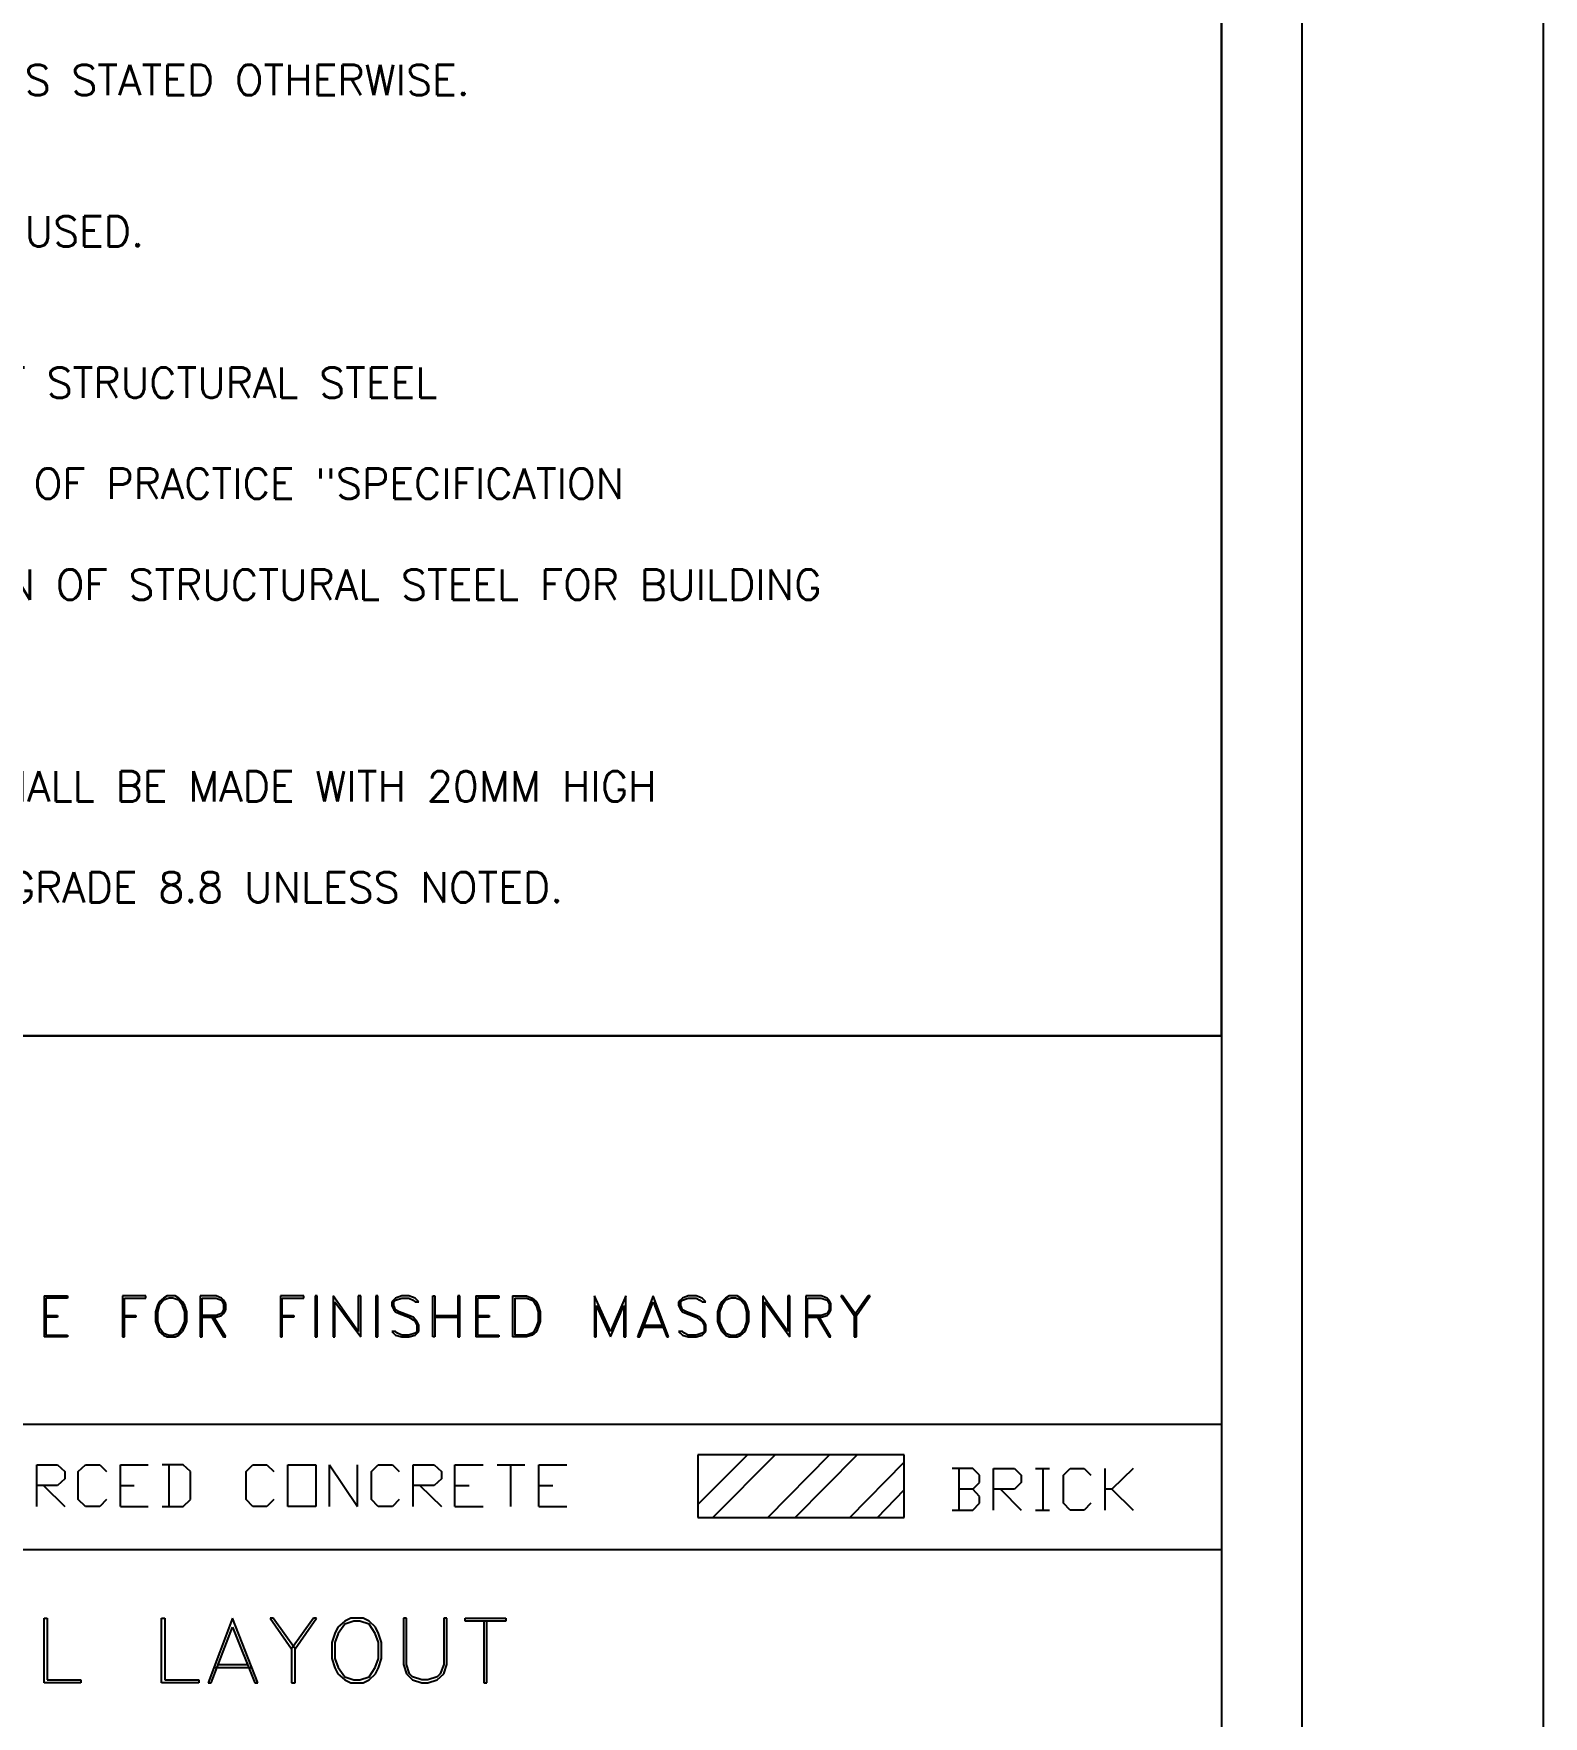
# Model space of a CAD drawing. Header units: millimetres. Extents: x -23396 to 106750, y 116 to 66281.
# Drawn here: x 102061 to 106750, y 40010 to 45239 of the extents above; entities that cross this region are included whole.
import ezdxf

# ---------------------------------------------------------------- set-up
doc = ezdxf.new("R2010")
doc.units = ezdxf.units.MM
doc.styles.add('nassar2', font='cent.shx', dxfattribs={"height": 60})

# ---------------------------------------------------------------- blocks, each defined once
blk = doc.blocks.new('upn st')
at = {"color": 0}
for p, q in [((8799.558, -200), (8799.558, -6199.87)), ((8799.558, -4755.118), (7344.035, -4755.118)), ((8068.167, -4916.747), (8082.659, -4916.747)), ((8068.167, -4916.765), (8068.167, -4942.245)), ((8082.659, -4918.275), (8069.344, -4918.275)), ((8069.371, -4918.275), (8069.371, -4941.095)), ((8082.659, -4916.747), (8082.659, -4918.275)), ((8131.372, -4916.747), (8116.889, -4916.747)), ((8116.889, -4916.747), (8116.889, -4942.227)), ((8118.057, -4942.227), (8118.057, -4918.275)), ((8118.057, -4918.275), (8131.372, -4918.275)), ((8131.372, -4918.275), (8131.372, -4916.747)), ((8138.596, -4922.839), (8137.428, -4926.639)), ((8139.737, -4922.839), (8138.569, -4926.639)), ((8139.71, -4920.548), (8138.596, -4922.839)), ((8142.396, -4918.275), (8139.71, -4920.548)), ((8142.396, -4919.416), (8139.737, -4922.839)), ((8144.651, -4916.747), (8142.396, -4918.275)), ((8145.819, -4918.275), (8142.396, -4919.416)), ((8149.592, -4916.747), (8144.651, -4916.747)), ((8148.101, -4918.275), (8145.819, -4918.275)), ((8151.874, -4919.416), (8148.101, -4918.275)), ((8151.874, -4918.275), (8149.592, -4916.747)), ((8154.192, -4920.548), (8151.874, -4918.275)), ((8154.156, -4922.839), (8151.874, -4919.416)), ((8155.711, -4926.639), (8154.156, -4922.839)), ((8155.711, -4922.839), (8154.192, -4920.548)), ((8156.852, -4926.639), (8155.711, -4922.839)), ((8175.081, -4916.747), (8165.189, -4916.747)), ((8165.189, -4916.747), (8165.189, -4942.227)), ((8166.33, -4942.227), (8166.33, -4918.275)), ((8166.33, -4918.275), (8175.081, -4918.275)), ((8178.504, -4918.275), (8175.081, -4916.747)), ((8175.081, -4918.275), (8178.504, -4919.416)), ((8179.645, -4919.416), (8178.504, -4918.275)), ((8178.504, -4919.416), (8179.645, -4921.707)), ((8181.163, -4921.707), (8179.645, -4919.416)), ((8179.645, -4921.707), (8179.645, -4925.507)), ((8181.163, -4925.507), (8181.163, -4921.707)), ((8229.463, -4916.747), (8215.044, -4916.747)), ((8215.044, -4916.747), (8215.044, -4942.227)), ((8216.158, -4942.227), (8216.158, -4918.275)), ((8216.158, -4918.275), (8229.463, -4918.275)), ((8229.463, -4918.275), (8229.463, -4916.747)), ((8237.837, -4916.747), (8236.696, -4916.747)), ((8236.696, -4916.747), (8236.696, -4942.227)), ((8237.837, -4942.227), (8237.837, -4916.747)), ((8263.344, -4938.813), (8247.756, -4916.747)), ((8247.756, -4916.747), (8247.756, -4942.227)), ((8248.897, -4942.227), (8248.897, -4920.548)), ((8248.897, -4920.548), (8264.871, -4942.227)), ((8264.871, -4916.747), (8263.344, -4916.747)), ((8263.344, -4916.747), (8263.344, -4938.813)), ((8264.871, -4942.227), (8264.871, -4916.747)), ((8275.49, -4916.747), (8274.349, -4916.747)), ((8274.349, -4916.747), (8274.349, -4942.227)), ((8275.49, -4942.227), (8275.49, -4916.747)), ((8286.514, -4918.275), (8284.232, -4920.548)), ((8284.232, -4920.548), (8284.232, -4922.839)), ((8284.232, -4922.839), (8285.373, -4925.507)), ((8285.373, -4920.548), (8286.514, -4919.416)), ((8285.373, -4922.839), (8285.373, -4920.548)), ((8286.514, -4925.507), (8285.373, -4922.839)), ((8290.351, -4916.747), (8286.514, -4918.275)), ((8286.514, -4919.416), (8290.351, -4918.275)), ((8294.888, -4916.747), (8290.351, -4916.747)), ((8290.351, -4918.275), (8294.888, -4918.275)), ((8298.688, -4918.275), (8294.888, -4916.747)), ((8294.888, -4918.275), (8297.547, -4919.416)), ((8297.547, -4919.416), (8298.688, -4920.548)), ((8300.97, -4920.548), (8298.688, -4918.275)), ((8298.688, -4920.548), (8300.97, -4920.548)), ((8309.685, -4942.245), (8309.685, -4916.747)), ((8309.685, -4916.747), (8310.862, -4916.747)), ((8310.862, -4916.747), (8310.862, -4942.245)), ((8326.45, -4916.747), (8325.282, -4916.747)), ((8325.282, -4916.747), (8325.282, -4942.245)), ((8326.45, -4942.245), (8326.45, -4916.747)), ((8336.342, -4916.747), (8350.762, -4916.747)), ((8336.369, -4916.747), (8336.369, -4942.227)), ((8350.762, -4918.275), (8337.483, -4918.275)), ((8337.51, -4918.275), (8337.51, -4941.095)), ((8350.762, -4916.747), (8350.762, -4918.275)), ((8359.126, -4916.765), (8359.126, -4942.245)), ((8359.162, -4916.747), (8367.913, -4916.747)), ((8360.68, -4918.275), (8360.68, -4941.095)), ((8360.716, -4918.275), (8367.94, -4918.275)), ((8367.913, -4916.747), (8371.336, -4918.275)), ((8367.94, -4918.275), (8371.363, -4919.416)), ((8371.336, -4918.275), (8374.022, -4920.548)), ((8371.363, -4919.416), (8372.477, -4920.548)), ((8372.477, -4920.548), (8373.995, -4922.839)), ((8373.995, -4922.839), (8375.163, -4926.639)), ((8374.022, -4920.548), (8375.136, -4922.83)), ((8375.136, -4922.83), (8376.304, -4926.639)), ((8419.986, -4938.813), (8410.13, -4916.747)), ((8410.13, -4916.747), (8410.13, -4942.245)), ((8411.235, -4942.245), (8411.235, -4922.839)), ((8411.235, -4922.839), (8419.986, -4942.245)), ((8429.528, -4916.747), (8419.986, -4938.813)), ((8419.986, -4942.245), (8428.387, -4922.839)), ((8428.387, -4922.839), (8428.387, -4942.245)), ((8429.528, -4942.245), (8429.528, -4916.747)), ((8446.67, -4916.747), (8436.751, -4942.227)), ((8438.305, -4942.227), (8446.67, -4920.548)), ((8456.175, -4942.227), (8446.67, -4916.747)), ((8446.67, -4920.548), (8455.034, -4942.227)), ((8464.899, -4918.275), (8462.231, -4920.548)), ((8462.231, -4920.548), (8462.231, -4922.839)), ((8462.231, -4922.839), (8463.785, -4925.507)), ((8463.785, -4920.548), (8464.899, -4919.416)), ((8463.785, -4922.839), (8463.785, -4920.548)), ((8464.899, -4925.507), (8463.785, -4922.839)), ((8468.349, -4916.747), (8464.899, -4918.275)), ((8464.899, -4919.416), (8468.349, -4918.275)), ((8473.263, -4916.747), (8468.349, -4916.747)), ((8468.349, -4918.275), (8473.263, -4918.275)), ((8477.064, -4918.275), (8473.263, -4916.747)), ((8473.263, -4918.275), (8475.546, -4919.416)), ((8475.546, -4919.416), (8477.064, -4920.548)), ((8479.346, -4920.548), (8477.064, -4918.275)), ((8477.064, -4920.548), (8479.346, -4920.548)), ((8487.683, -4922.839), (8486.578, -4926.639)), ((8489.238, -4920.548), (8487.683, -4922.839)), ((8489.238, -4922.839), (8487.746, -4926.639)), ((8491.52, -4918.275), (8489.238, -4920.548)), ((8491.52, -4919.416), (8489.238, -4922.839)), ((8493.829, -4916.747), (8491.52, -4918.275)), ((8494.943, -4918.275), (8491.52, -4919.416)), ((8498.743, -4916.747), (8493.829, -4916.747)), ((8497.638, -4918.275), (8494.943, -4918.275)), ((8501.025, -4919.416), (8497.638, -4918.275)), ((8501.025, -4918.275), (8498.743, -4916.747)), ((8503.721, -4920.548), (8501.025, -4918.275)), ((8503.694, -4922.839), (8501.025, -4919.416)), ((8504.835, -4926.639), (8503.694, -4922.839)), ((8504.835, -4922.839), (8503.721, -4920.548)), ((8505.976, -4926.639), (8504.835, -4922.839)), ((8530.314, -4938.813), (8514.717, -4916.747)), ((8514.717, -4916.747), (8514.717, -4942.245)), ((8515.858, -4942.245), (8515.858, -4920.548)), ((8515.858, -4920.548), (8531.455, -4942.245)), ((8531.455, -4916.747), (8530.314, -4916.747)), ((8530.314, -4916.747), (8530.314, -4938.813)), ((8531.455, -4942.245), (8531.455, -4916.747)), ((8550.879, -4916.747), (8541.374, -4916.747)), ((8541.374, -4916.747), (8541.374, -4942.227)), ((8542.515, -4942.227), (8542.515, -4918.275)), ((8542.515, -4918.275), (8550.879, -4918.275)), ((8554.689, -4918.275), (8550.879, -4916.747)), ((8550.879, -4918.275), (8554.689, -4919.416)), ((8555.83, -4919.416), (8554.689, -4918.275)), ((8554.689, -4919.416), (8555.83, -4921.689)), ((8556.971, -4921.689), (8555.83, -4919.416)), ((8555.83, -4921.689), (8555.83, -4925.489)), ((8556.971, -4925.489), (8556.971, -4921.689)), ((8564.194, -4916.747), (8563.053, -4916.747)), ((8563.053, -4916.747), (8571.418, -4928.921)), ((8572.909, -4928.921), (8564.194, -4916.747)), ((8580.142, -4916.747), (8571.391, -4928.921)), ((8572.909, -4928.921), (8581.283, -4916.747)), ((8581.283, -4916.747), (8580.142, -4916.747)), ((8069.308, -4928.939), (8076.54, -4928.939)), ((8076.54, -4930.071), (8069.308, -4930.071)), ((8076.54, -4928.939), (8076.54, -4930.071)), ((8118.057, -4928.921), (8125.254, -4928.921)), ((8125.254, -4930.062), (8118.057, -4930.062)), ((8125.254, -4928.921), (8125.254, -4930.062)), ((8137.428, -4926.639), (8137.428, -4932.721)), ((8137.428, -4932.721), (8138.596, -4936.153)), ((8138.569, -4926.639), (8138.569, -4932.721)), ((8138.569, -4932.721), (8139.737, -4936.153)), ((8154.156, -4936.153), (8155.711, -4932.721)), ((8155.711, -4932.721), (8155.711, -4926.639)), ((8155.711, -4936.153), (8156.852, -4932.721)), ((8156.852, -4932.721), (8156.852, -4926.639)), ((8175.081, -4928.921), (8166.33, -4928.921)), ((8166.33, -4930.062), (8175.081, -4930.062)), ((8172.413, -4930.062), (8179.645, -4942.227)), ((8181.163, -4942.227), (8173.554, -4930.062)), ((8178.504, -4927.78), (8175.081, -4928.921)), ((8175.081, -4930.062), (8178.504, -4928.921)), ((8179.645, -4925.507), (8178.504, -4927.78)), ((8178.504, -4928.921), (8179.645, -4927.78)), ((8179.645, -4927.78), (8181.163, -4925.507)), ((8216.158, -4928.939), (8223.381, -4928.939)), ((8223.381, -4930.071), (8216.158, -4930.071)), ((8223.381, -4928.939), (8223.381, -4930.071)), ((8285.373, -4925.507), (8286.514, -4926.639)), ((8288.769, -4926.639), (8286.514, -4925.507)), ((8286.514, -4926.639), (8288.769, -4927.78)), ((8294.888, -4928.921), (8288.769, -4926.639)), ((8288.769, -4927.78), (8294.888, -4930.062)), ((8297.547, -4930.062), (8294.888, -4928.921)), ((8294.888, -4930.062), (8297.547, -4931.58)), ((8299.829, -4932.721), (8297.547, -4930.062)), ((8297.547, -4931.58), (8298.688, -4932.721)), ((8298.688, -4932.721), (8299.829, -4935.012)), ((8300.97, -4935.012), (8299.829, -4932.721)), ((8299.829, -4935.012), (8299.829, -4938.813)), ((8300.97, -4938.813), (8300.97, -4935.012)), ((8310.862, -4928.921), (8325.309, -4928.921)), ((8310.862, -4930.062), (8325.309, -4930.062)), ((8337.483, -4928.921), (8344.742, -4928.921)), ((8344.742, -4930.062), (8337.483, -4930.062)), ((8344.742, -4928.921), (8344.742, -4930.062)), ((8375.163, -4932.721), (8373.995, -4936.153)), ((8376.304, -4932.721), (8375.136, -4936.153)), ((8375.163, -4926.639), (8375.163, -4932.721)), ((8376.304, -4926.639), (8376.304, -4932.721)), ((8440.551, -4935.012), (8452.689, -4935.012)), ((8463.785, -4925.507), (8464.899, -4926.639)), ((8467.208, -4926.639), (8464.899, -4925.507)), ((8464.899, -4926.639), (8467.208, -4927.78)), ((8473.263, -4928.921), (8467.208, -4926.639)), ((8467.208, -4927.78), (8473.263, -4930.062)), ((8475.546, -4930.062), (8473.263, -4928.921)), ((8473.263, -4930.062), (8475.546, -4931.58)), ((8478.241, -4932.721), (8475.546, -4930.062)), ((8475.546, -4931.58), (8477.064, -4932.721)), ((8477.064, -4932.721), (8478.241, -4935.012)), ((8479.346, -4935.012), (8478.241, -4932.721)), ((8478.241, -4935.012), (8478.241, -4938.813)), ((8479.346, -4938.813), (8479.346, -4935.012)), ((8486.578, -4926.639), (8486.578, -4932.73)), ((8486.578, -4932.73), (8487.683, -4936.153)), ((8487.746, -4926.639), (8487.746, -4932.721)), ((8487.746, -4932.721), (8489.238, -4936.153)), ((8503.694, -4936.153), (8504.835, -4932.721)), ((8504.835, -4932.721), (8504.835, -4926.639)), ((8504.835, -4936.153), (8505.976, -4932.73)), ((8505.976, -4932.73), (8505.976, -4926.639)), ((8550.879, -4928.921), (8542.515, -4928.921)), ((8542.515, -4930.062), (8550.879, -4930.062)), ((8548.571, -4930.062), (8555.83, -4942.227)), ((8556.971, -4942.227), (8549.738, -4930.062)), ((8554.689, -4927.78), (8550.879, -4928.921)), ((8550.879, -4930.062), (8554.689, -4928.921)), ((8555.83, -4925.489), (8554.689, -4927.78)), ((8554.689, -4928.921), (8555.83, -4927.78)), ((8555.83, -4927.78), (8556.971, -4925.489)), ((8571.418, -4928.921), (8571.418, -4942.227)), ((8572.909, -4942.227), (8572.909, -4928.921)), ((8082.659, -4942.245), (8068.167, -4942.245)), ((8069.344, -4941.104), (8082.659, -4941.104)), ((8082.659, -4941.104), (8082.659, -4942.245)), ((8116.889, -4942.227), (8118.057, -4942.227)), ((8138.596, -4936.153), (8139.71, -4938.813)), ((8139.71, -4938.813), (8142.396, -4941.095)), ((8139.737, -4936.153), (8142.396, -4939.954)), ((8142.396, -4939.954), (8145.819, -4941.095)), ((8142.396, -4941.095), (8144.651, -4942.227)), ((8144.651, -4942.227), (8149.592, -4942.227)), ((8145.819, -4941.095), (8148.101, -4941.095)), ((8148.101, -4941.095), (8151.874, -4939.954)), ((8149.592, -4942.227), (8151.874, -4941.095)), ((8151.874, -4939.954), (8154.156, -4936.153)), ((8151.874, -4941.095), (8154.192, -4938.813)), ((8154.192, -4938.813), (8155.711, -4936.153)), ((8165.189, -4942.227), (8166.33, -4942.227)), ((8179.645, -4942.227), (8181.163, -4942.227)), ((8215.044, -4942.227), (8216.158, -4942.227)), ((8236.696, -4942.227), (8237.837, -4942.227)), ((8247.756, -4942.227), (8248.897, -4942.227)), ((8274.349, -4942.227), (8275.49, -4942.227)), ((8284.232, -4938.813), (8286.514, -4941.095)), ((8286.514, -4938.813), (8284.232, -4938.813)), ((8287.691, -4939.954), (8286.514, -4938.813)), ((8286.514, -4941.095), (8290.351, -4942.245)), ((8290.351, -4941.095), (8287.691, -4939.954)), ((8294.888, -4941.095), (8290.351, -4941.095)), ((8290.351, -4942.245), (8294.888, -4942.245)), ((8298.688, -4939.954), (8294.888, -4941.095)), ((8294.888, -4942.245), (8298.688, -4941.095)), ((8298.688, -4941.095), (8300.97, -4938.813)), ((8299.829, -4938.813), (8298.688, -4939.954)), ((8310.862, -4942.245), (8309.685, -4942.245)), ((8325.282, -4942.245), (8326.45, -4942.245)), ((8350.762, -4942.245), (8336.342, -4942.245)), ((8337.483, -4941.095), (8350.762, -4941.095)), ((8350.762, -4941.095), (8350.762, -4942.245)), ((8367.913, -4942.227), (8359.162, -4942.227)), ((8367.94, -4941.095), (8360.716, -4941.095)), ((8371.336, -4941.095), (8367.913, -4942.227)), ((8371.363, -4939.954), (8367.94, -4941.095)), ((8374.022, -4938.813), (8371.336, -4941.095)), ((8372.477, -4938.813), (8371.363, -4939.954)), ((8373.995, -4936.153), (8372.477, -4938.813)), ((8375.136, -4936.153), (8374.022, -4938.813)), ((8410.13, -4942.245), (8411.235, -4942.245)), ((8428.387, -4942.245), (8429.528, -4942.245)), ((8436.751, -4942.227), (8438.305, -4942.227)), ((8439.383, -4936.153), (8453.83, -4936.153)), ((8455.034, -4942.227), (8456.175, -4942.227)), ((8462.231, -4938.813), (8464.899, -4941.095)), ((8464.899, -4938.813), (8462.231, -4938.813)), ((8466.04, -4939.954), (8464.899, -4938.813)), ((8464.899, -4941.095), (8468.349, -4942.227)), ((8468.349, -4941.095), (8466.04, -4939.954)), ((8473.263, -4941.095), (8468.349, -4941.095)), ((8468.349, -4942.227), (8473.263, -4942.227)), ((8477.064, -4939.954), (8473.263, -4941.095)), ((8473.263, -4942.227), (8477.064, -4941.095)), ((8477.064, -4941.095), (8479.346, -4938.813)), ((8478.241, -4938.813), (8477.064, -4939.954)), ((8487.683, -4936.153), (8489.238, -4938.813)), ((8489.238, -4936.153), (8491.52, -4939.954)), ((8489.238, -4938.813), (8491.52, -4941.095)), ((8491.52, -4939.954), (8494.943, -4941.095)), ((8491.52, -4941.095), (8493.829, -4942.245)), ((8493.829, -4942.245), (8498.743, -4942.245)), ((8494.943, -4941.095), (8497.638, -4941.095)), ((8497.638, -4941.095), (8501.025, -4939.954)), ((8498.743, -4942.245), (8501.025, -4941.095)), ((8501.025, -4939.954), (8503.694, -4936.153)), ((8501.025, -4941.095), (8503.721, -4938.813)), ((8503.721, -4938.813), (8504.835, -4936.153)), ((8514.717, -4942.245), (8515.858, -4942.245)), ((8541.374, -4942.227), (8542.515, -4942.227)), ((8555.83, -4942.227), (8556.971, -4942.227)), ((8571.418, -4942.227), (8572.909, -4942.227)), ((8799.558, -4996.627), (7341.726, -4996.627)), ((8602.576, -5015.638), (8474.404, -5015.638)), ((8474.404, -5015.638), (8474.404, -5054.433)), ((8474.404, -5046.455), (8505.212, -5015.647)), ((8483.56, -5054.433), (8522.354, -5015.638)), ((8517.79, -5054.433), (8556.18, -5015.638)), ((8534.842, -5054.433), (8573.295, -5015.647)), ((8602.576, -5054.433), (8602.576, -5015.638)), ((8063.666, -5047.587), (8063.666, -5021.73)), ((8063.666, -5021.73), (8076.567, -5021.73)), ((8076.567, -5021.73), (8081.131, -5025.907)), ((8081.131, -5025.907), (8081.131, -5030.471)), ((8089.469, -5025.907), (8094.033, -5021.73)), ((8089.469, -5043.409), (8089.469, -5025.907)), ((8094.033, -5021.73), (8102.784, -5021.73)), ((8102.784, -5021.73), (8106.997, -5025.907)), ((8115.748, -5047.587), (8115.748, -5021.73)), ((8115.748, -5021.73), (8132.863, -5021.73)), ((8154.543, -5021.73), (8141.605, -5021.73)), ((8145.792, -5021.73), (8145.792, -5047.587)), ((8159.107, -5025.907), (8154.543, -5021.73)), ((8159.107, -5043.409), (8159.107, -5025.907)), ((8193.715, -5025.907), (8197.865, -5021.73)), ((8193.715, -5043.409), (8193.715, -5025.907)), ((8197.865, -5021.73), (8206.643, -5021.73)), ((8206.643, -5021.73), (8210.83, -5025.907)), ((8219.581, -5047.587), (8219.581, -5021.73)), ((8219.581, -5021.73), (8237.073, -5021.73)), ((8237.073, -5021.73), (8237.073, -5047.587)), ((8245.438, -5047.587), (8245.438, -5021.73)), ((8245.438, -5021.73), (8262.939, -5047.587)), ((8262.939, -5047.587), (8262.939, -5021.73)), ((8271.681, -5025.907), (8275.832, -5021.73)), ((8271.681, -5043.409), (8271.681, -5025.907)), ((8275.832, -5021.73), (8284.619, -5021.73)), ((8284.619, -5021.73), (8288.769, -5025.907)), ((8297.547, -5047.587), (8297.547, -5021.73)), ((8297.547, -5021.73), (8310.476, -5021.73)), ((8310.476, -5021.73), (8315.04, -5025.907)), ((8315.04, -5025.907), (8315.04, -5030.48)), ((8323.413, -5047.587), (8323.413, -5021.73)), ((8323.413, -5021.73), (8340.906, -5021.73)), ((8349.683, -5021.73), (8366.799, -5021.73)), ((8357.985, -5021.73), (8357.985, -5047.587)), ((8375.549, -5047.587), (8375.549, -5021.73)), ((8375.549, -5021.73), (8393.042, -5021.73)), ((8568.731, -5054.433), (8602.576, -5020.202)), ((8645.179, -5024.021), (8632.215, -5024.021)), ((8636.429, -5024.021), (8636.429, -5049.869)), ((8649.33, -5028.189), (8645.179, -5024.021)), ((8649.33, -5032.762), (8649.33, -5028.189)), ((8658.072, -5049.869), (8658.072, -5024.003)), ((8658.072, -5024.003), (8671.037, -5024.003)), ((8671.037, -5024.003), (8675.223, -5028.189)), ((8675.223, -5028.189), (8675.223, -5032.762)), ((8684.001, -5024.003), (8692.716, -5024.003)), ((8688.538, -5024.003), (8688.538, -5049.869)), ((8701.431, -5028.207), (8705.653, -5024.021)), ((8701.431, -5045.682), (8701.431, -5028.207)), ((8705.653, -5024.021), (8714.395, -5024.021)), ((8714.395, -5024.021), (8718.546, -5028.207)), ((8727.36, -5049.869), (8727.36, -5024.003)), ((8744.789, -5024.003), (8731.51, -5036.94)), ((8076.567, -5034.649), (8063.666, -5034.649)), ((8067.853, -5034.649), (8081.131, -5047.587)), ((8081.131, -5030.471), (8076.567, -5034.649)), ((8115.748, -5034.649), (8124.14, -5034.649)), ((8310.476, -5034.667), (8297.547, -5034.667)), ((8301.698, -5034.667), (8315.04, -5047.587)), ((8315.04, -5030.48), (8310.476, -5034.667)), ((8323.44, -5034.649), (8332.191, -5034.649)), ((8375.487, -5034.649), (8384.264, -5034.649)), ((8585.847, -5054.433), (8602.576, -5037.318)), ((8645.179, -5036.94), (8636.393, -5036.94)), ((8645.179, -5036.94), (8649.33, -5032.762)), ((8649.33, -5041.513), (8645.179, -5036.94)), ((8671.037, -5036.94), (8658.072, -5036.94)), ((8662.259, -5036.94), (8675.223, -5049.869)), ((8675.223, -5032.762), (8671.037, -5036.94)), ((8731.51, -5036.94), (8727.333, -5036.94)), ((8731.51, -5036.94), (8744.789, -5049.869)), ((8094.033, -5047.587), (8089.469, -5043.409)), ((8102.784, -5047.587), (8094.033, -5047.587)), ((8106.997, -5043.409), (8102.784, -5047.587)), ((8115.748, -5047.587), (8132.863, -5047.587)), ((8141.605, -5047.587), (8154.543, -5047.587)), ((8154.543, -5047.587), (8159.107, -5043.409)), ((8197.865, -5047.587), (8193.715, -5043.409)), ((8206.643, -5047.587), (8197.865, -5047.587)), ((8210.83, -5043.409), (8206.643, -5047.587)), ((8237.073, -5047.587), (8219.581, -5047.587)), ((8275.832, -5047.587), (8271.681, -5043.409)), ((8284.619, -5047.587), (8275.832, -5047.587)), ((8288.769, -5043.409), (8284.619, -5047.587)), ((8323.413, -5047.587), (8340.906, -5047.587)), ((8375.549, -5047.587), (8393.042, -5047.587)), ((8632.215, -5049.869), (8645.179, -5049.869)), ((8645.179, -5049.869), (8649.33, -5045.7)), ((8649.33, -5045.7), (8649.33, -5041.513)), ((8684.001, -5049.869), (8692.716, -5049.869)), ((8705.653, -5049.887), (8701.431, -5045.682)), ((8714.395, -5049.887), (8705.653, -5049.887)), ((8718.546, -5045.682), (8714.395, -5049.887)), ((8474.404, -5054.433), (8602.576, -5054.433)), ((8799.558, -5074.594), (7341.726, -5074.594)), ((8799.558, -5074.594), (7344.035, -5074.594)), ((8068.203, -5157.334), (8068.203, -5117.021)), ((8068.203, -5117.021), (8070.072, -5117.021)), ((8070.072, -5117.021), (8070.072, -5155.438)), ((8141.228, -5157.343), (8141.228, -5117.021)), ((8141.228, -5117.021), (8143.16, -5117.021)), ((8143.16, -5117.021), (8143.16, -5155.438)), ((8185.35, -5117.021), (8170.167, -5157.334)), ((8172.062, -5157.334), (8185.35, -5122.726)), ((8200.938, -5157.334), (8185.35, -5117.021)), ((8185.35, -5122.726), (8199.069, -5157.334)), ((8210.453, -5117.021), (8208.548, -5117.021)), ((8208.548, -5117.021), (8221.89, -5136.041)), ((8224.145, -5136.041), (8210.453, -5117.021)), ((8235.582, -5117.021), (8221.89, -5136.041)), ((8224.172, -5136.041), (8237.487, -5117.021)), ((8237.487, -5117.021), (8235.582, -5117.021)), ((8250.765, -5122.726), (8248.861, -5126.526)), ((8254.979, -5118.925), (8250.765, -5122.726)), ((8254.952, -5120.821), (8250.792, -5126.526)), ((8260.657, -5118.925), (8254.952, -5120.821)), ((8258.779, -5117.021), (8254.979, -5118.925)), ((8266.362, -5117.021), (8258.779, -5117.021)), ((8264.422, -5118.925), (8260.657, -5118.925)), ((8270.163, -5120.821), (8264.422, -5118.925)), ((8270.19, -5118.925), (8266.362, -5117.021)), ((8273.936, -5126.526), (8270.163, -5120.821)), ((8273.999, -5122.726), (8270.19, -5118.925)), ((8275.868, -5126.526), (8273.999, -5122.726)), ((8293.396, -5117.021), (8291.465, -5117.021)), ((8291.465, -5117.021), (8291.465, -5145.932)), ((8293.396, -5145.932), (8293.396, -5117.021)), ((8318.499, -5117.021), (8316.594, -5117.021)), ((8316.594, -5117.021), (8316.594, -5145.932)), ((8318.499, -5145.932), (8318.499, -5117.021)), ((8329.846, -5118.925), (8329.846, -5117.039)), ((8329.846, -5117.039), (8354.948, -5117.039)), ((8354.948, -5118.925), (8329.846, -5118.925)), ((8341.283, -5118.925), (8341.283, -5157.334)), ((8343.188, -5157.334), (8343.188, -5118.925)), ((8354.948, -5117.039), (8354.948, -5118.925)), ((8248.861, -5126.526), (8246.992, -5132.24)), ((8246.992, -5132.24), (8246.992, -5142.132)), ((8250.792, -5126.526), (8248.861, -5132.24)), ((8248.861, -5132.24), (8248.861, -5142.132)), ((8275.868, -5132.24), (8273.936, -5126.526)), ((8277.772, -5132.24), (8275.868, -5126.526)), ((8275.868, -5142.132), (8275.868, -5132.24)), ((8277.772, -5142.132), (8277.772, -5132.24)), ((8221.89, -5136.041), (8221.89, -5157.334)), ((8224.172, -5157.334), (8224.172, -5136.041)), ((8246.992, -5142.132), (8248.861, -5147.837)), ((8248.861, -5142.132), (8250.792, -5147.828)), ((8273.936, -5147.828), (8275.868, -5142.132)), ((8275.868, -5147.837), (8277.772, -5142.132)), ((8070.072, -5155.438), (8091.023, -5155.438)), ((8091.023, -5155.438), (8091.023, -5157.334)), ((8143.16, -5155.438), (8164.426, -5155.438)), ((8164.426, -5155.438), (8164.426, -5157.343)), ((8173.94, -5147.828), (8197.138, -5147.828)), ((8175.836, -5145.932), (8195.233, -5145.932)), ((8248.861, -5147.837), (8250.765, -5151.637)), ((8250.765, -5151.637), (8254.979, -5155.438)), ((8250.792, -5147.828), (8254.952, -5153.533)), ((8254.952, -5153.533), (8260.657, -5155.438)), ((8254.979, -5155.438), (8258.779, -5157.343)), ((8260.657, -5155.438), (8264.422, -5155.438)), ((8264.422, -5155.438), (8270.163, -5153.533)), ((8266.362, -5157.343), (8270.19, -5155.438)), ((8270.163, -5153.533), (8273.936, -5147.828)), ((8270.19, -5155.438), (8273.999, -5151.637)), ((8273.999, -5151.637), (8275.868, -5147.837)), ((8291.465, -5145.932), (8293.396, -5151.628)), ((8295.292, -5151.628), (8293.396, -5145.932)), ((8293.396, -5151.628), (8297.17, -5155.438)), ((8297.17, -5153.533), (8295.292, -5151.628)), ((8302.902, -5155.438), (8297.17, -5153.533)), ((8297.17, -5155.438), (8302.902, -5157.334)), ((8306.675, -5155.438), (8302.902, -5155.438)), ((8312.407, -5153.533), (8306.675, -5155.438)), ((8306.675, -5157.334), (8312.407, -5155.438)), ((8314.312, -5151.628), (8312.407, -5153.533)), ((8312.407, -5155.438), (8316.594, -5151.628)), ((8316.594, -5145.932), (8314.312, -5151.628)), ((8316.594, -5151.628), (8318.499, -5145.932)), ((8091.023, -5157.334), (8068.203, -5157.334)), ((8164.426, -5157.343), (8141.228, -5157.343)), ((8170.167, -5157.334), (8172.062, -5157.334)), ((8199.069, -5157.334), (8200.938, -5157.334)), ((8221.89, -5157.334), (8224.145, -5157.334)), ((8258.779, -5157.343), (8266.362, -5157.343)), ((8302.902, -5157.334), (8306.675, -5157.334)), ((8341.283, -5157.334), (8343.188, -5157.334))]:
    blk.add_line(p, q, dxfattribs=at)
at = {"linetype": 'Continuous'}
for points in [[(0, 0), (8999.558, 0), (8999.558, -6399.87), (0, -6399.87)], [(150, -150), (8849.558, -150), (8849.558, -6249.87), (150, -6249.87)], [(200, -200), (8799.558, -200), (8799.558, -6199.87), (200, -6199.87)], [(7344.035, -4755.118), (8799.558, -4755.118), (8799.558, -3756.515), (7344.035, -3756.515)]]:
    blk.add_lwpolyline(points, close=True, dxfattribs=at)
at = {"insert": (7403.955, -3994.955), "char_height": 18.81, "attachment_point": 1, "style": 'nassar2'}
blk.add_mtext_dynamic_manual_height_columns('{\\Fsimplex9|c0;1  -   ALL DIMENSIONS SHOULD BE CHECKED BY THE MAIN CONTRACTOR \\P\\P       BEFORE FABRICATION AND ERICTION.\\P\\P\\P2  -  ALL DIMENSIONS ARE IN MILLIMETERS UNLESS STATED OTHERWISE.\\P\\P\\P3  -  STRUCTURAL STEEL GRADE (37)  SHALL BE USED.\\P\\P\\P4  -  THE DESIGN, FABRICATION AND ERECTION OF STRUCTURAL STEEL \\P\\P      SHOULD BE IN ACCORDANCE WITH THE CODE OF PRACTICE "SPECIFICATION\\P\\P      FOR THE DESIGN, FABRICATION AND ERECTION OF STRUCTURAL STEEL FOR BUILDING\\P\\P      LATEST EDITION.\\P\\P5  -  FIELD CONNECTIONS FOR MAIN MEMBERS SHALL BE MADE WITH 20MM HIGH \\P\\P      STRENGTH BOLTS, FRICTION TYPE DIN 6914 GRADE 8.8 UNLESS NOTED.}', width=1431.68882, gutter_width=143.279, heights=[792.987], dxfattribs=at)

msp = doc.modelspace()

# ---------------------------------------------------------------- block references
at = {"xscale": 5, "yscale": 5, "zscale": 5}
msp.add_blockref('upn st', (61752.657, 65900.837), dxfattribs=at)

doc.saveas('drawing.dxf')
